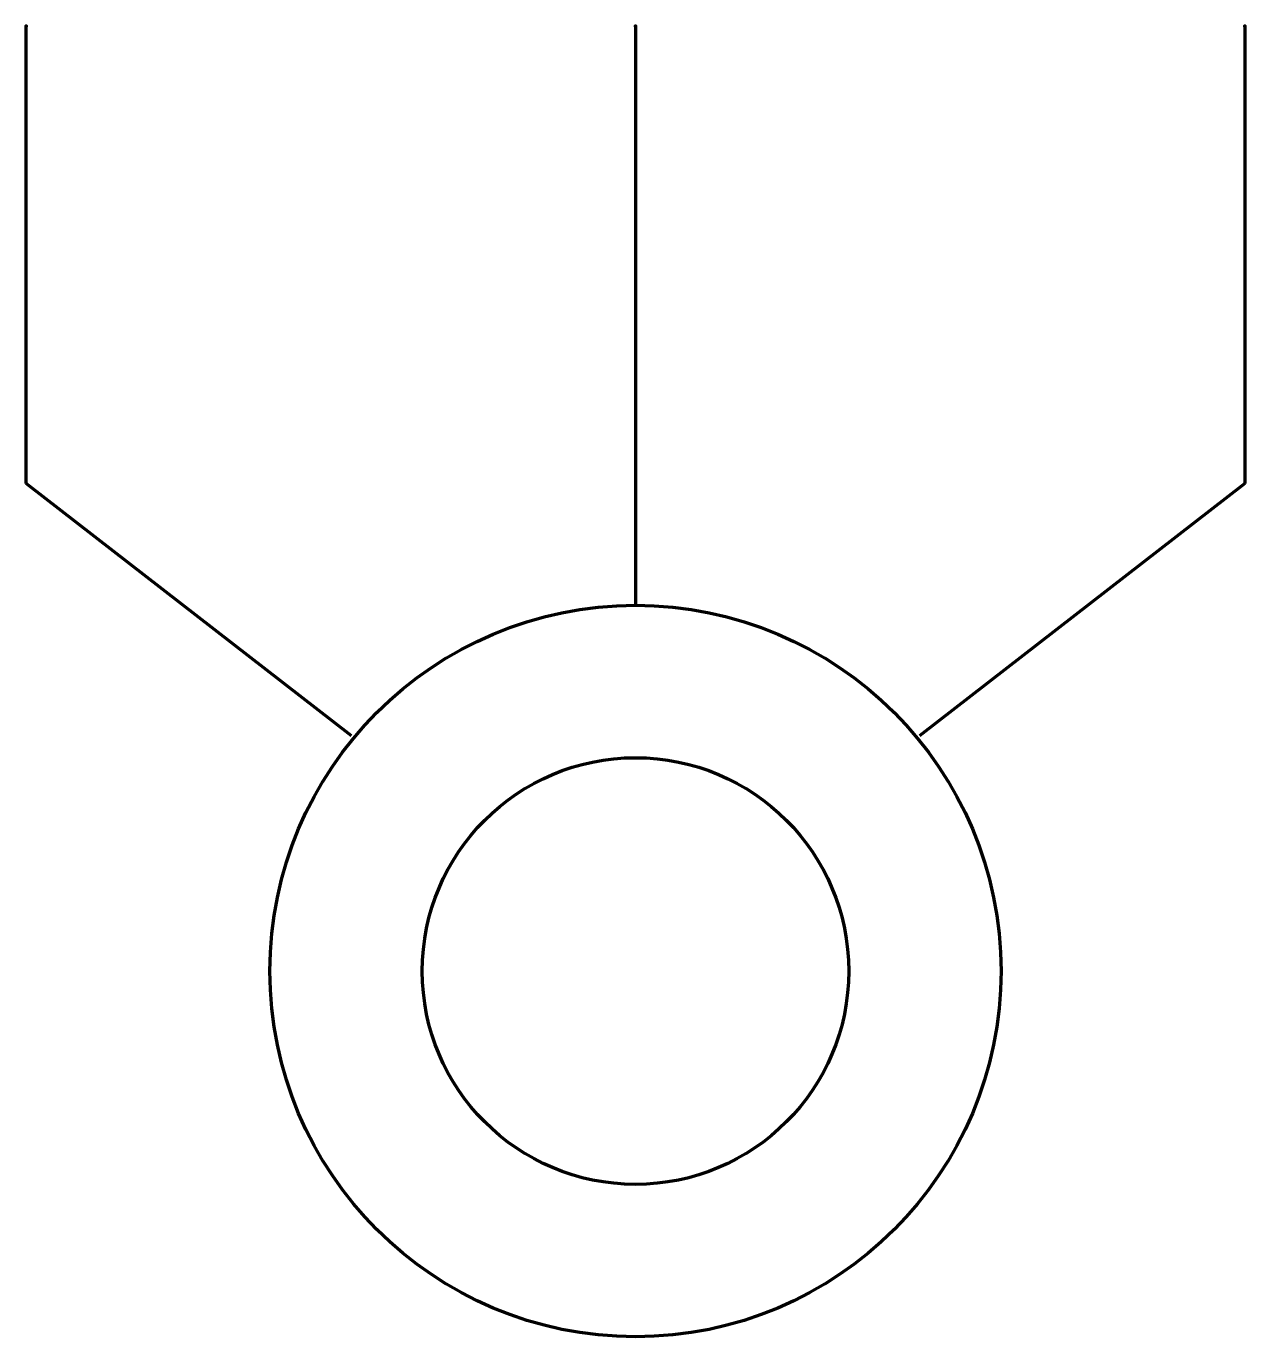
# Model space of a CAD drawing. Header units: millimetres. Extents: x 0 to 20, y -21.5 to 0.
import ezdxf

# ---------------------------------------------------------------- set-up
doc = ezdxf.new("R2010")
doc.units = ezdxf.units.MM
doc.layers.get('0').update_dxf_attribs({"linetype": 'CONTINUOUS', "lineweight": 0})

msp = doc.modelspace()

# ---------------------------------------------------------------- linework, layer by layer
at = {"color": 7, "linetype": 'CONTINUOUS', "lineweight": 70}
for p, q in [((0, -7.5), (0, 0)), ((10, 0), (10, -9.5)), ((20, 0), (20, -7.5)), ((5.34, -11.64), (0, -7.5)), ((20, -7.5), (14.66, -11.64))]:
    msp.add_line(p, q, dxfattribs=at)
for radius in [6, 3.5]:
    msp.add_circle((10, -15.5), radius, dxfattribs=at)
for p in [(0, 0), (10, 0), (20, 0)]:
    msp.add_point(p, dxfattribs=at)

doc.saveas('drawing.dxf')
